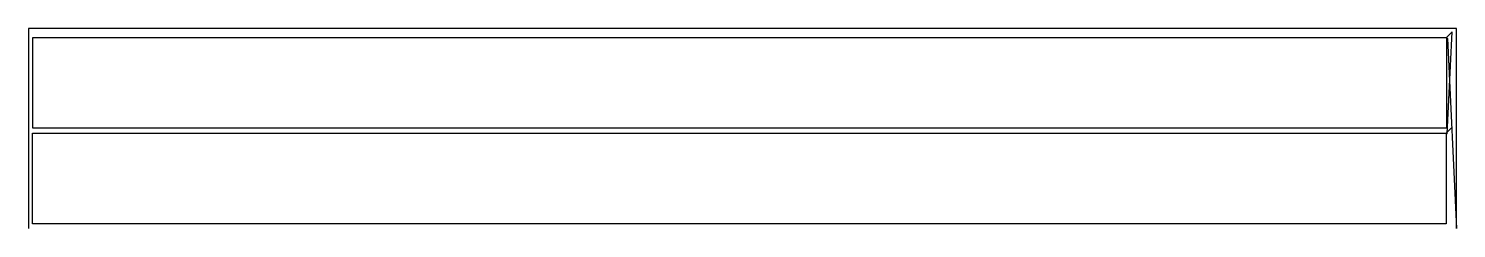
# Model space of a CAD drawing. Header units: metres. Extents: x 166 to 6317, y 0 to 860.
import ezdxf

# ---------------------------------------------------------------- set-up
doc = ezdxf.new("R2010")
doc.units = ezdxf.units.M

msp = doc.modelspace()

# ---------------------------------------------------------------- linework, layer by layer
at = {"layer": 'TOOL_0'}
for p, q in [((6316.507, 859.567), (165.604, 859.567)), ((165.604, 859.567), (165.604, 0.999)), ((183.833, 430.558), (183.833, 820.558)), ((183.833, 820.558), (6273.833, 820.558)), ((6298.581, 845.307), (6273.833, 820.558)), ((6273.833, 820.558), (6273.833, 430.558)), ((6273.833, 820.558), (6277.369, 817.022)), ((6276.183, 406.722), (6298.581, 845.307)), ((6277.369, 817.022), (6316.507, -0.001)), ((6316.507, 0.999), (6316.507, 859.567)), ((6297.396, 435.007), (6272.647, 410.258)), ((182.647, 20.258), (182.647, 410.258)), ((182.647, 410.258), (6272.647, 410.258)), ((6273.833, 430.558), (183.833, 430.558)), ((6272.647, 410.258), (6272.647, 20.258)), ((6272.647, 410.258), (6276.183, 406.722)), ((165.604, 0.999), (165.604, -0.001)), ((6272.647, 20.258), (182.647, 20.258)), ((6316.507, -0.001), (6316.507, 0.999)), ((6316.507, 0.999), (6316.507, -0.001)), ((6316.507, -0.001), (6316.507, 0.999))]:
    msp.add_line(p, q, dxfattribs=at)

doc.saveas('drawing.dxf')
